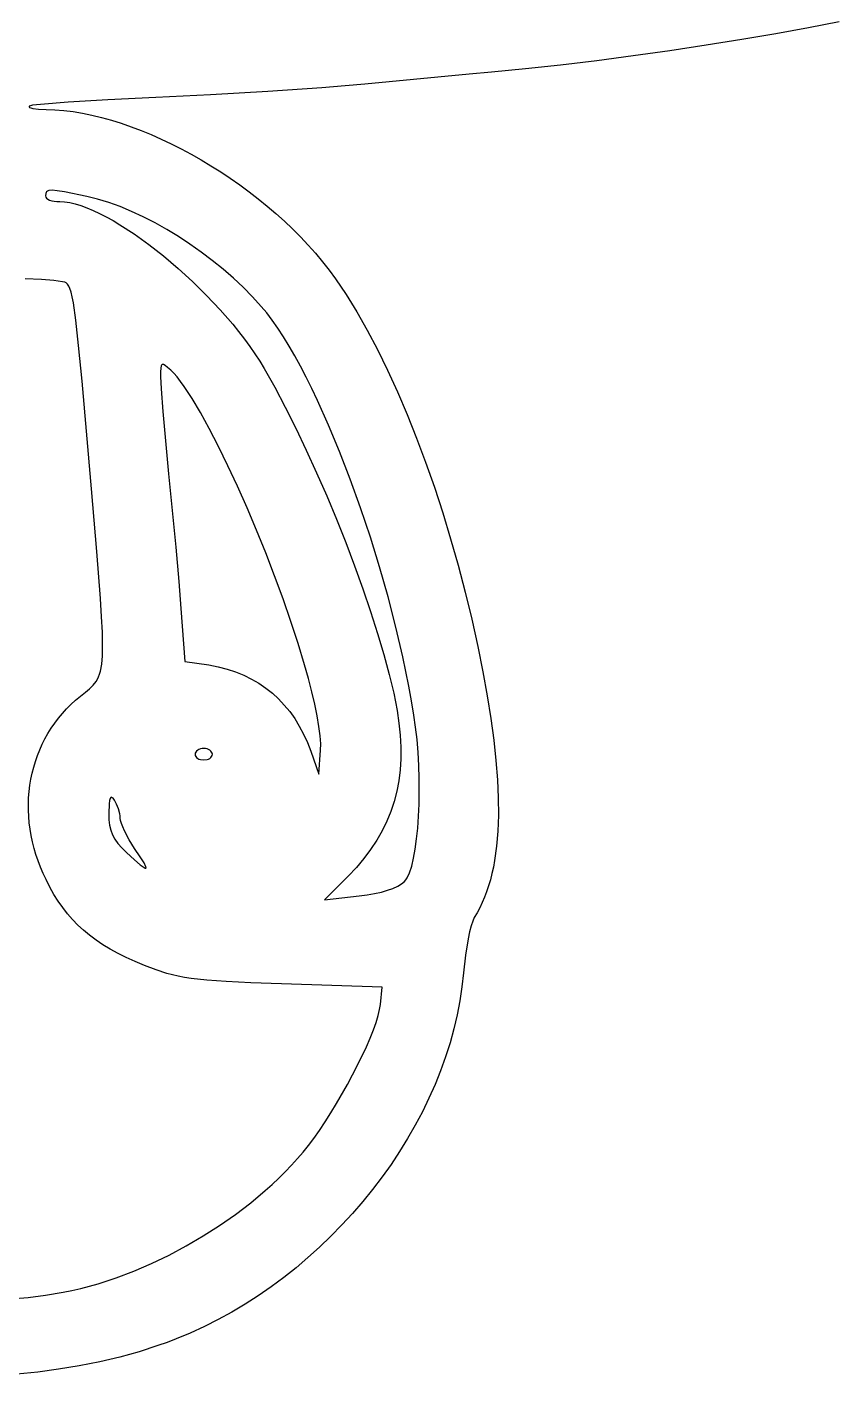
# Model space of a CAD drawing. Extents: x 45 to 4224, y -5292 to 395.
# Drawn here: x 3162 to 3722, y -5291 to -4362 of the extents above; entities that cross this region are included whole.
import ezdxf

# ---------------------------------------------------------------- set-up
doc = ezdxf.new("R2010")
doc.units = 0

msp = doc.modelspace()

# ---------------------------------------------------------------- linework, layer by layer
at = {"layer": 'Layer 1'}
for p, q in [((3700.937255, -4362.352917), (3678.474165, -4366.42302)), ((3721.954499, -4358.288627), (3700.937255, -4362.352917)), ((3630.398749, -4374.371375), (3605.380574, -4378.144983)), ((3654.862305, -4370.446614), (3630.398749, -4374.371375)), ((3678.474165, -4366.42302), (3654.862305, -4370.446614)), ((3580.104852, -4381.715114), (3554.868661, -4385.029445)), ((3605.380574, -4378.144983), (3580.104852, -4381.715114)), ((3482.368015, -4392.91442), (3466.995285, -4394.272479)), ((3505.703167, -4390.681421), (3482.368015, -4392.91442)), ((3529.969074, -4388.035655), (3505.703167, -4390.681421)), ((3554.868661, -4385.029445), (3529.969074, -4388.035655)), ((3381.426097, -4402.471196), (3365.345667, -4403.73546)), ((3395.055515, -4401.24879), (3381.426097, -4402.471196)), ((3445.409002, -4396.33747), (3395.055515, -4401.24879)), ((3466.995285, -4394.272479), (3445.409002, -4396.33747)), ((3217.813224, -4411.976824), (3190.36684, -4413.65114)), ((3250.989515, -4410.37692), (3217.813224, -4411.976824)), ((3288.512995, -4408.559974), (3250.989515, -4410.37692)), ((3328.231602, -4406.259338), (3288.512995, -4408.559974)), ((3365.345667, -4403.73546), (3328.231602, -4406.259338)), ((3163.677015, -4416.33004), (3163.520434, -4416.7742)), ((3163.520434, -4416.7742), (3163.912658, -4417.204407)), ((3164.404683, -4416.088777), (3163.677015, -4416.33004)), ((3163.912658, -4417.204407), (3164.807178, -4417.606708)), ((3165.963695, -4415.813794), (3164.404683, -4416.088777)), ((3164.807178, -4417.606708), (3166.157485, -4417.967151)), ((3171.403668, -4415.176626), (3165.963695, -4415.813794)), ((3166.157485, -4417.967151), (3170.039427, -4418.506652)), ((3170.039427, -4418.506652), (3175.186415, -4418.71129)), ((3190.36684, -4413.65114), (3171.403668, -4415.176626)), ((3175.186415, -4418.71129), (3181.253585, -4418.900704)), ((3181.253585, -4418.900704), (3187.465512, -4419.389446)), ((3187.465512, -4419.389446), (3193.808825, -4420.169884)), ((3193.808825, -4420.169884), (3200.270152, -4421.234389)), ((3200.270152, -4421.234389), (3206.836123, -4422.575331)), ((3206.836123, -4422.575331), (3213.493366, -4424.185078)), ((3213.493366, -4424.185078), (3220.228511, -4426.056001)), ((3220.228511, -4426.056001), (3227.028185, -4428.180469)), ((3227.028185, -4428.180469), (3233.879019, -4430.550851)), ((3233.879019, -4430.550851), (3240.76764, -4433.159518)), ((3240.76764, -4433.159518), (3247.680678, -4435.998839)), ((3247.680678, -4435.998839), (3254.604762, -4439.061184)), ((3254.604762, -4439.061184), (3261.526519, -4442.338922)), ((3261.526519, -4442.338922), (3268.432581, -4445.824424)), ((3268.432581, -4445.824424), (3275.309574, -4449.510057)), ((3275.309574, -4449.510057), (3282.144127, -4453.388193)), ((3282.144127, -4453.388193), (3288.922871, -4457.451201)), ((3288.922871, -4457.451201), (3295.632433, -4461.69145)), ((3295.632433, -4461.69145), (3302.259443, -4466.10131)), ((3302.259443, -4466.10131), (3308.790529, -4470.673152)), ((3174.959756, -4476.55148), (3174.79, -4478.243625)), ((3175.216425, -4475.888246), (3174.959756, -4476.55148)), ((3175.627155, -4475.347678), (3175.216425, -4475.888246)), ((3176.221594, -4474.930358), (3175.627155, -4475.347678)), ((3177.029392, -4474.636868), (3176.221594, -4474.930358)), ((3179.403662, -4474.423703), (3177.029392, -4474.636868)), ((3182.987163, -4474.712833), (3179.403662, -4474.423703)), ((3188.017089, -4475.508908), (3182.987163, -4474.712833)), ((3203.365, -4478.6405), (3188.017089, -4475.508908)), ((3308.790529, -4470.673152), (3315.21232, -4475.399343)), ((3315.21232, -4475.399343), (3321.511446, -4480.272255)), ((3174.79, -4478.243625), (3174.988437, -4479.097836)), ((3174.988437, -4479.097836), (3175.558945, -4479.868332)), ((3175.558945, -4479.868332), (3176.464315, -4480.54581)), ((3176.464315, -4480.54581), (3177.667342, -4481.120969)), ((3177.667342, -4481.120969), (3179.130819, -4481.584506)), ((3179.130819, -4481.584506), (3180.817539, -4481.927121)), ((3180.817539, -4481.927121), (3182.690295, -4482.139511)), ((3182.690295, -4482.139511), (3184.71188, -4482.212375)), ((3184.71188, -4482.212375), (3188.029998, -4482.390477)), ((3188.029998, -4482.390477), (3191.574335, -4482.916305)), ((3191.574335, -4482.916305), (3195.329268, -4483.777141)), ((3195.329268, -4483.777141), (3199.279174, -4484.960269)), ((3199.279174, -4484.960269), (3203.408428, -4486.452971)), ((3210.784869, -4480.472836), (3203.365, -4478.6405)), ((3203.408428, -4486.452971), (3207.701406, -4488.24253)), ((3218.429146, -4482.825491), (3210.784869, -4480.472836)), ((3226.252485, -4485.669978), (3218.429146, -4482.825491)), ((3234.209539, -4488.977811), (3226.252485, -4485.669978)), ((3321.511446, -4480.272255), (3327.674534, -4485.284256)), ((3327.674534, -4485.284256), (3333.688213, -4490.427716)), ((3207.701406, -4488.24253), (3212.142486, -4490.316229)), ((3212.142486, -4490.316229), (3216.716042, -4492.66135)), ((3216.716042, -4492.66135), (3221.406453, -4495.265177)), ((3221.406453, -4495.265177), (3226.198093, -4498.114992)), ((3242.254963, -4492.720502), (3234.209539, -4488.977811)), ((3250.343409, -4496.869566), (3242.254963, -4492.720502)), ((3333.688213, -4490.427716), (3339.539114, -4495.695006)), ((3339.539114, -4495.695006), (3345.213863, -4501.078493)), ((3226.198093, -4498.114992), (3236.022567, -4504.501719)), ((3236.022567, -4504.501719), (3246.064476, -4511.719792)), ((3258.429533, -4501.396515), (3250.343409, -4496.869566)), ((3266.467988, -4506.272862), (3258.429533, -4501.396515)), ((3345.213863, -4501.078493), (3350.699091, -4506.57055)), ((3246.064476, -4511.719792), (3256.19883, -4519.667475)), ((3274.413427, -4511.470122), (3266.467988, -4506.272862)), ((3282.220505, -4516.959808), (3274.413427, -4511.470122)), ((3350.699091, -4506.57055), (3355.981427, -4512.163543)), ((3355.981427, -4512.163543), (3361.047498, -4517.849845)), ((3256.19883, -4519.667475), (3266.300638, -4528.24303)), ((3289.843875, -4522.713432), (3282.220505, -4516.959808)), ((3297.238192, -4528.702508), (3289.843875, -4522.713432)), ((3361.047498, -4517.849845), (3365.883933, -4523.621823)), ((3365.883933, -4523.621823), (3370.477363, -4529.471848)), ((3266.300638, -4528.24303), (3276.244911, -4537.344719)), ((3304.358109, -4534.898549), (3297.238192, -4528.702508)), ((3370.477363, -4529.471848), (3374.814415, -4535.39229)), ((3171.999735, -4536.002213), (3160.899641, -4535.344114)), ((3180.644167, -4536.70217), (3171.999735, -4536.002213)), ((3186.460866, -4537.430033), (3180.644167, -4536.70217)), ((3188.192543, -4537.80007), (3186.460866, -4537.430033)), ((3189.07776, -4538.17185), (3188.192543, -4537.80007)), ((3190.00639, -4539.113349), (3189.07776, -4538.17185)), ((3190.869907, -4540.402516), (3190.00639, -4539.113349)), ((3191.686914, -4542.191666), (3190.869907, -4540.402516)), ((3192.476016, -4544.633116), (3191.686914, -4542.191666)), ((3276.244911, -4537.344719), (3285.906659, -4546.870805)), ((3311.15828, -4541.27307), (3304.358109, -4534.898549)), ((3317.593359, -4547.797582), (3311.15828, -4541.27307)), ((3374.814415, -4535.39229), (3382.159118, -4546.289301)), ((3193.255816, -4547.87918), (3192.476016, -4544.633116)), ((3194.044916, -4552.082176), (3193.255816, -4547.87918)), ((3285.906659, -4546.870805), (3295.160893, -4556.71955)), ((3323.618, -4554.4436), (3317.593359, -4547.797582)), ((3382.159118, -4546.289301), (3389.444525, -4558.107187)), ((3195.725435, -4563.968225), (3194.044916, -4552.082176)), ((3295.160893, -4556.71955), (3303.882621, -4566.789217)), ((3327.365322, -4559.007255), (3323.618, -4554.4436)), ((3331.160677, -4564.052427), (3327.365322, -4559.007255)), ((3389.444525, -4558.107187), (3396.648542, -4570.790139)), ((3197.666401, -4581.509789), (3195.725435, -4563.968225)), ((3303.882621, -4566.789217), (3308.004737, -4571.875104)), ((3334.996292, -4569.558332), (3331.160677, -4564.052427)), ((3338.864389, -4575.504186), (3334.996292, -4569.558332)), ((3308.004737, -4571.875104), (3311.946855, -4576.978069)), ((3311.946855, -4576.978069), (3315.693352, -4582.085396)), ((3342.757194, -4581.869205), (3338.864389, -4575.504186)), ((3396.648542, -4570.790139), (3403.749079, -4584.282345)), ((3200.016641, -4605.925397), (3197.666401, -4581.509789)), ((3315.693352, -4582.085396), (3319.228605, -4587.184367)), ((3319.228605, -4587.184367), (3322.536988, -4592.262266)), ((3346.66693, -4588.632605), (3342.757194, -4581.869205)), ((3350.585823, -4595.773602), (3346.66693, -4588.632605)), ((3403.749079, -4584.282345), (3410.724043, -4598.527993)), ((3254.332682, -4596.989766), (3254.195481, -4599.467907)), ((3254.646617, -4595.376688), (3254.332682, -4596.989766)), ((3254.891661, -4594.87856), (3254.646617, -4595.376688)), ((3255.207049, -4594.577512), (3254.891661, -4594.87856)), ((3255.601502, -4594.467151), (3255.207049, -4594.577512)), ((3256.08374, -4594.541081), (3255.601502, -4594.467151)), ((3257.346453, -4595.216233), (3256.08374, -4594.541081)), ((3259.064952, -4596.551809), (3257.346453, -4595.216233)), ((3261.309, -4598.49665), (3259.064952, -4596.551809)), ((3322.536988, -4592.262266), (3325.60288, -4597.306375)), ((3325.60288, -4597.306375), (3332.858837, -4610.209073)), ((3354.506095, -4603.271412), (3350.585823, -4595.773602)), ((3206.54026, -4680.25285), (3200.016641, -4605.925397)), ((3254.195481, -4599.467907), (3254.16525, -4602.86227)), ((3254.16525, -4602.86227), (3254.58693, -4611.333068)), ((3263.396744, -4600.572031), (3261.309, -4598.49665)), ((3265.634988, -4603.137569), (3263.396744, -4600.572031)), ((3268.013776, -4606.171827), (3265.634988, -4603.137569)), ((3270.523153, -4609.653367), (3268.013776, -4606.171827)), ((3358.419973, -4611.105252), (3354.506095, -4603.271412)), ((3410.724043, -4598.527993), (3417.551342, -4613.471271)), ((3254.58693, -4611.333068), (3255.75275, -4626.873201)), ((3275.893849, -4617.872544), (3270.523153, -4609.653367)), ((3332.858837, -4610.209073), (3340.155487, -4623.974513)), ((3362.319679, -4619.254337), (3358.419973, -4611.105252)), ((3417.551342, -4613.471271), (3424.208884, -4629.05637)), ((3281.66743, -4627.6236), (3275.893849, -4617.872544)), ((3340.155487, -4623.974513), (3347.44051, -4638.470145)), ((3370.045476, -4636.415108), (3362.319679, -4619.254337)), ((3255.75275, -4626.873201), (3257.513883, -4647.175844)), ((3287.764248, -4638.735034), (3281.66743, -4627.6236)), ((3424.208884, -4629.05637), (3430.674577, -4645.227478)), ((3294.104657, -4651.035345), (3287.764248, -4638.735034)), ((3347.44051, -4638.470145), (3354.661582, -4653.563417)), ((3377.62128, -4654.587453), (3370.045476, -4636.415108)), ((3257.513883, -4647.175844), (3259.7215, -4669.93417)), ((3300.609011, -4664.353034), (3294.104657, -4651.035345)), ((3354.661582, -4653.563417), (3361.766381, -4669.121781)), ((3430.674577, -4645.227478), (3436.92633, -4661.928782)), ((3384.984887, -4673.6051), (3377.62128, -4654.587453)), ((3436.92633, -4661.928782), (3442.942049, -4679.104473)), ((3259.7215, -4669.93417), (3264.632829, -4720.38687)), ((3307.197662, -4678.5166), (3300.609011, -4664.353034)), ((3361.766381, -4669.121781), (3368.702584, -4685.012685)), ((3210.188091, -4723.392091), (3206.54026, -4680.25285)), ((3313.790965, -4693.354542), (3307.197662, -4678.5166)), ((3392.074092, -4693.301779), (3384.984887, -4673.6051)), ((3442.942049, -4679.104473), (3448.699643, -4696.698738)), ((3368.702584, -4685.012685), (3375.417871, -4701.103579)), ((3320.309272, -4708.695361), (3313.790965, -4693.354542)), ((3398.826688, -4713.511217), (3392.074092, -4693.301779)), ((3448.699643, -4696.698738), (3454.17702, -4714.655767)), ((3326.672938, -4724.367555), (3320.309272, -4708.695361)), ((3375.417871, -4701.103579), (3381.859917, -4717.261912)), ((3381.859917, -4717.261912), (3387.976402, -4733.355136)), ((3405.180472, -4734.067144), (3398.826688, -4713.511217)), ((3454.17702, -4714.655767), (3459.352087, -4732.919747)), ((3212.729016, -4755.764537), (3210.188091, -4723.392091)), ((3264.632829, -4720.38687), (3266.69782, -4744.106348)), ((3332.802314, -4740.199625), (3326.672938, -4724.367555)), ((3387.976402, -4733.355136), (3393.715002, -4749.250698)), ((3411.073236, -4754.803287), (3405.180472, -4734.067144)), ((3459.352087, -4732.919747), (3464.202754, -4751.434869)), ((3266.69782, -4744.106348), (3268.05588, -4762.80287)), ((3338.617755, -4756.02007), (3332.802314, -4740.199625)), ((3213.552414, -4768.466959), (3212.729016, -4755.764537)), ((3393.715002, -4749.250698), (3399.023395, -4764.816049)), ((3416.442776, -4775.553376), (3411.073236, -4754.803287)), ((3464.202754, -4751.434869), (3468.706927, -4770.14532)), ((3268.05588, -4762.80287), (3270.834, -4799.31537)), ((3344.039614, -4771.657389), (3338.617755, -4756.02007)), ((3399.023395, -4764.816049), (3403.84926, -4779.918639)), ((3214.060716, -4779.142178), (3213.552414, -4768.466959)), ((3348.988245, -4786.940083), (3344.039614, -4771.657389)), ((3468.706927, -4770.14532), (3472.842515, -4788.99529)), ((3214.241132, -4788.011692), (3214.060716, -4779.142178)), ((3403.84926, -4779.918639), (3408.140273, -4794.425917)), ((3421.226887, -4796.151139), (3416.442776, -4775.553376)), ((3214.080871, -4795.297), (3214.241132, -4788.011692)), ((3353.384, -4801.69665), (3348.988245, -4786.940083)), ((3472.842515, -4788.99529), (3476.321381, -4806.411959)), ((3212.68716, -4806.000991), (3213.567144, -4801.2196)), ((3213.567144, -4801.2196), (3214.080871, -4795.297)), ((3270.834, -4799.31537), (3287.5027, -4801.69662)), ((3287.5027, -4801.69662), (3293.916262, -4802.979971)), ((3356.058999, -4811.106023), (3353.38397, -4801.69652)), ((3353.38397, -4801.69652), (3353.384, -4801.69665)), ((3408.140273, -4794.425917), (3411.844112, -4808.205332)), ((3425.363364, -4816.430304), (3421.226887, -4796.151139)), ((3209.777263, -4813.026137), (3210.652476, -4811.517837)), ((3210.652476, -4811.517837), (3211.42813, -4809.86267)), ((3211.42813, -4809.86267), (3212.105825, -4808.032951)), ((3212.105825, -4808.032951), (3212.68716, -4806.000991)), ((3293.916262, -4802.979971), (3300.060072, -4804.596439)), ((3300.060072, -4804.596439), (3305.934131, -4806.544283)), ((3305.934131, -4806.544283), (3311.538439, -4808.821757)), ((3311.538439, -4808.821757), (3316.872996, -4811.427117)), ((3316.872996, -4811.427117), (3321.937802, -4814.35862)), ((3358.413118, -4820.194615), (3356.058999, -4811.106023)), ((3411.844112, -4808.205332), (3414.908455, -4821.124335)), ((3476.321381, -4806.411959), (3479.316553, -4822.958333)), ((3198.99963, -4823.12785), (3202.345743, -4820.542248)), ((3202.345743, -4820.542248), (3205.24886, -4818.144428)), ((3205.24886, -4818.144428), (3207.72177, -4815.712891)), ((3207.72177, -4815.712891), (3209.777263, -4813.026137)), ((3321.937802, -4814.35862), (3326.732858, -4817.614521)), ((3326.732858, -4817.614521), (3331.258163, -4821.193077)), ((3360.423073, -4828.827421), (3358.413118, -4820.194615)), ((3427.1693, -4826.398453), (3425.363364, -4816.430304)), ((3189.344835, -4831.960051), (3192.401191, -4828.892395)), ((3192.401191, -4828.892395), (3195.619747, -4825.946536)), ((3195.619747, -4825.946536), (3198.99963, -4823.12785)), ((3331.258163, -4821.193077), (3335.513717, -4825.092544)), ((3335.513717, -4825.092544), (3339.499521, -4829.311178)), ((3339.499521, -4829.311178), (3343.215575, -4833.847234)), ((3362.065609, -4836.869565), (3360.423073, -4828.827421)), ((3414.908455, -4821.124335), (3417.28098, -4833.050375)), ((3428.79, -4836.2246), (3427.1693, -4826.398453)), ((3479.316553, -4822.958333), (3481.828032, -4838.657083)), ((3181.157684, -4841.840017), (3183.72221, -4838.439239)), ((3183.72221, -4838.439239), (3186.451551, -4835.144124)), ((3186.451551, -4835.144124), (3189.344835, -4831.960051)), ((3343.215575, -4833.847234), (3346.66188, -4838.69897)), ((3346.66188, -4838.69897), (3349.838434, -4843.86464)), ((3363.317471, -4844.186172), (3362.065609, -4836.869565)), ((3417.28098, -4833.050375), (3418.554643, -4841.763792)), ((3430.004954, -4844.532642), (3428.79, -4836.2246)), ((3481.828032, -4838.657083), (3483.855817, -4853.530884)), ((3176.526569, -4848.937052), (3178.758847, -4845.34108)), ((3178.758847, -4845.34108), (3181.157684, -4841.840017)), ((3349.838434, -4843.86464), (3352.745239, -4849.342501)), ((3364.155405, -4850.642367), (3363.317471, -4844.186172)), ((3418.554643, -4841.763792), (3419.396355, -4850.202808)), ((3430.975153, -4853.166243), (3430.004954, -4844.532642)), ((3170.837815, -4860.240636), (3172.565181, -4856.392207)), ((3172.565181, -4856.392207), (3174.461723, -4852.622553)), ((3174.461723, -4852.622553), (3176.526569, -4848.937052)), ((3352.745239, -4849.342501), (3355.382294, -4855.130809)), ((3355.382294, -4855.130809), (3357.7496, -4861.22782)), ((3364.556156, -4856.103275), (3364.155405, -4850.642367)), ((3364.49647, -4860.43402), (3364.556156, -4856.103275)), ((3419.396355, -4850.202808), (3419.802047, -4858.381376)), ((3431.706992, -4862.023083), (3430.975153, -4853.166243)), ((3483.855817, -4853.530884), (3485.39991, -4867.602407)), ((3167.894098, -4868.152308), (3169.280496, -4864.162462)), ((3169.280496, -4864.162462), (3170.837815, -4860.240636)), ((3278.103334, -4862.471987), (3277.97776, -4863.21225)), ((3277.97776, -4863.21225), (3278.103334, -4864.066461)), ((3278.461451, -4861.754977), (3278.103334, -4862.471987)), ((3278.103334, -4864.066461), (3278.461451, -4864.836957)), ((3279.024206, -4861.084475), (3278.461451, -4861.754977)), ((3278.461451, -4864.836957), (3279.024206, -4865.514435)), ((3279.763695, -4860.483736), (3279.024206, -4861.084475)), ((3279.024206, -4865.514435), (3279.763695, -4866.089594)), ((3280.652012, -4859.976015), (3279.763695, -4860.483736)), ((3279.763695, -4866.089594), (3280.652012, -4866.553131)), ((3281.661252, -4859.584565), (3280.652012, -4859.976015)), ((3280.652012, -4866.553131), (3281.661252, -4866.895746)), ((3282.76351, -4859.332642), (3281.661252, -4859.584565)), ((3281.661252, -4866.895746), (3283.93088, -4867.181)), ((3283.93088, -4859.2435), (3282.76351, -4859.332642)), ((3285.098248, -4859.332642), (3283.93088, -4859.2435)), ((3283.93088, -4867.181), (3286.200508, -4866.895746)), ((3286.200504, -4859.584564), (3285.098248, -4859.332642)), ((3287.209744, -4859.976012), (3286.200504, -4859.584564)), ((3286.200508, -4866.895746), (3287.209748, -4866.553131)), ((3288.098061, -4860.483732), (3287.209744, -4859.976012)), ((3287.209748, -4866.553131), (3288.098065, -4866.089594)), ((3288.837551, -4861.084471), (3288.098061, -4860.483732)), ((3288.098065, -4866.089594), (3288.837554, -4865.514435)), ((3289.400308, -4861.754972), (3288.837551, -4861.084471)), ((3288.837554, -4865.514435), (3289.400309, -4864.836957)), ((3289.758426, -4862.471984), (3289.400308, -4861.754972)), ((3289.400309, -4864.836957), (3289.758426, -4864.066461)), ((3289.884, -4863.21225), (3289.758426, -4862.471984)), ((3289.758426, -4864.066461), (3289.884, -4863.21225)), ((3289.884, -4863.21225), (3289.884, -4863.21225)), ((3357.7496, -4861.22782), (3363.30585, -4877.10282)), ((3363.30585, -4877.10282), (3364.49647, -4860.43402)), ((3419.76765, -4866.313447), (3419.289093, -4874.012975)), ((3419.802047, -4858.381376), (3419.76765, -4866.313447)), ((3432.206868, -4871.000843), (3431.706992, -4862.023083)), ((3164.769143, -4880.476187), (3165.637549, -4876.314548)), ((3165.637549, -4876.314548), (3166.679491, -4872.204796)), ((3166.679491, -4872.204796), (3167.894098, -4868.152308)), ((3419.289093, -4874.012975), (3418.362308, -4881.493912)), ((3432.481174, -4879.997205), (3432.206868, -4871.000843)), ((3485.39991, -4867.602407), (3486.46031, -4880.894325)), ((3163.556426, -4888.933615), (3164.075144, -4884.684336)), ((3164.075144, -4884.684336), (3164.769143, -4880.476187)), ((3418.362308, -4881.493912), (3416.983225, -4888.770211)), ((3432.536306, -4888.909849), (3432.481174, -4879.997205)), ((3486.46031, -4880.894325), (3487.037018, -4893.429312)), ((3163.048318, -4897.534058), (3163.21386, -4893.218649)), ((3163.21386, -4893.218649), (3163.556426, -4888.933615)), ((3218.969843, -4895.167659), (3218.676063, -4897.362099)), ((3219.389196, -4893.722011), (3218.969843, -4895.167659)), ((3219.938775, -4893.001901), (3219.389196, -4893.722011)), ((3220.263852, -4892.906655), (3219.938775, -4893.001901)), ((3220.623229, -4892.984073), (3220.263852, -4892.906655)), ((3221.447211, -4893.645274), (3220.623229, -4892.984073)), ((3222.41537, -4894.96225), (3221.447211, -4893.645274)), ((3223.872643, -4897.721756), (3222.41537, -4894.96225)), ((3416.983225, -4888.770211), (3415.147774, -4895.855825)), ((3432.37866, -4897.636457), (3432.536306, -4888.909849)), ((3487.037018, -4893.429312), (3487.130034, -4905.23004)), ((3163.060673, -4901.874466), (3163.048318, -4897.534058)), ((3163.251796, -4906.234495), (3163.060673, -4901.874466)), ((3218.676063, -4897.362099), (3218.44662, -4904.09037)), ((3218.44662, -4904.09037), (3218.584596, -4908.40793)), ((3225.143884, -4900.964963), (3223.872643, -4897.721756)), ((3226.043055, -4904.282588), (3225.143884, -4900.964963)), ((3226.294978, -4905.841407), (3226.043055, -4904.282588)), ((3412.851885, -4902.764706), (3410.09149, -4909.510807)), ((3415.147774, -4895.855825), (3412.851885, -4902.764706)), ((3432.01463, -4906.074707), (3432.37866, -4897.636457)), ((3163.622559, -4910.608767), (3163.251796, -4906.234495)), ((3164.173835, -4914.991905), (3163.622559, -4910.608767)), ((3218.584596, -4908.40793), (3219.029529, -4912.213898)), ((3219.029529, -4912.213898), (3219.827928, -4915.629196)), ((3226.38412, -4907.26535), (3226.294978, -4905.841407)), ((3226.582558, -4908.869136), (3226.38412, -4907.26535)), ((3227.153066, -4910.942659), (3226.582558, -4908.869136)), ((3228.058438, -4913.397553), (3227.153066, -4910.942659)), ((3229.261466, -4916.14545), (3228.058438, -4913.397553)), ((3410.09149, -4909.510807), (3406.862519, -4916.10808)), ((3431.450612, -4914.122283), (3432.01463, -4906.074707)), ((3487.130034, -4905.23004), (3486.739357, -4916.319182)), ((3164.906495, -4919.37853), (3164.173835, -4914.991905)), ((3165.821411, -4923.763266), (3164.906495, -4919.37853)), ((3219.827928, -4915.629196), (3221.026303, -4918.774745)), ((3221.026303, -4918.774745), (3222.67116, -4921.771466)), ((3222.67116, -4921.771466), (3224.80901, -4924.740279)), ((3232.411663, -4922.166791), (3229.261466, -4916.14545)), ((3234.284418, -4925.263501), (3232.411663, -4922.166791)), ((3403.160901, -4922.570478), (3398.982568, -4928.911954)), ((3406.862519, -4916.10808), (3403.160901, -4922.570478)), ((3429.74819, -4928.636133), (3430.693, -4921.676865)), ((3430.693, -4921.676865), (3431.450612, -4914.122283)), ((3486.739357, -4916.319182), (3485.864989, -4926.719411)), ((3166.919456, -4928.140735), (3165.821411, -4923.763266)), ((3168.201502, -4932.505558), (3166.919456, -4928.140735)), ((3224.80901, -4924.740279), (3227.48636, -4927.802107)), ((3227.48636, -4927.802107), (3230.74972, -4931.07787)), ((3230.74972, -4931.07787), (3236.148622, -4936.004716)), ((3236.306, -4928.29975), (3234.284418, -4925.263501)), ((3240.153023, -4934.051344), (3236.30597, -4928.29975)), ((3236.30597, -4928.29975), (3236.306, -4928.29975)), ((3398.982568, -4928.911954), (3394.32345, -4935.146461)), ((3428.622578, -4934.897768), (3429.74819, -4928.636133)), ((3485.864989, -4926.719411), (3484.506929, -4936.4534)), ((3169.66842, -4936.852359), (3168.201502, -4932.505558)), ((3171.321083, -4941.17576), (3169.66842, -4936.852359)), ((3173.160362, -4945.470383), (3171.321083, -4941.17576)), ((3236.148622, -4936.004716), (3240.156908, -4939.461879)), ((3242.748991, -4938.22164), (3240.153023, -4934.051344)), ((3240.156908, -4939.461879), (3242.797833, -4941.430755)), ((3244.070619, -4940.829238), (3242.748991, -4938.22164)), ((3242.797833, -4941.430755), (3243.612802, -4941.851273)), ((3244.246288, -4941.552839), (3244.070619, -4940.829238)), ((3244.094651, -4941.892743), (3244.246288, -4941.552839)), ((3389.179477, -4941.28795), (3383.54658, -4947.350375)), ((3394.32345, -4935.146461), (3389.179477, -4941.28795)), ((3425.854524, -4944.918864), (3427.322557, -4940.359451)), ((3427.322557, -4940.359451), (3428.622578, -4934.897768)), ((3483.646515, -4941.077639), (3482.665178, -4945.543821)), ((3484.506929, -4936.4534), (3483.646515, -4941.077639)), ((3175.18713, -4949.73085), (3173.160362, -4945.470383)), ((3177.850335, -4954.947005), (3175.18713, -4949.73085)), ((3243.612802, -4941.851273), (3244.094651, -4941.892743)), ((3383.54658, -4947.350375), (3367.27468, -4963.622275)), ((3420.344283, -4952.650852), (3422.44028, -4950.922275)), ((3422.44, -4950.9216), (3423.35144, -4949.842402)), ((3422.44028, -4950.922275), (3422.44, -4950.9216)), ((3423.35144, -4949.842402), (3424.224873, -4948.473687)), ((3424.224873, -4948.473687), (3425.854524, -4944.918864)), ((3481.562919, -4949.854779), (3480.339736, -4954.013348)), ((3482.665178, -4945.543821), (3481.562919, -4949.854779)), ((3180.642602, -4959.889921), (3177.850335, -4954.947005)), ((3183.581371, -4964.574714), (3180.642602, -4959.889921)), ((3391.08718, -4960.844155), (3396.569001, -4960.157375)), ((3396.569001, -4960.157375), (3401.678757, -4959.293861)), ((3401.678757, -4959.293861), (3406.37924, -4958.262916)), ((3406.37924, -4958.262916), (3410.633243, -4957.07384)), ((3410.633243, -4957.07384), (3414.403556, -4955.735936)), ((3414.403556, -4955.735936), (3417.652972, -4954.258506)), ((3417.652972, -4954.258506), (3420.344283, -4952.650852)), ((3478.995631, -4958.022361), (3477.530603, -4961.884653)), ((3480.339736, -4954.013348), (3478.995631, -4958.022361)), ((3186.684085, -4969.016498), (3183.581371, -4964.574714)), ((3189.968183, -4973.23039), (3186.684085, -4969.016498)), ((3367.27468, -4963.622275), (3391.08718, -4960.844155)), ((3474.237779, -4969.18041), (3472.409983, -4972.619542)), ((3475.944652, -4965.603058), (3474.237779, -4969.18041)), ((3477.530603, -4961.884653), (3475.944652, -4965.603058)), ((3193.451106, -4977.231505), (3189.968183, -4973.23039)), ((3197.150296, -4981.034957), (3193.451106, -4977.231505)), ((3469.404739, -4978.260356), (3468.334262, -4981.597359)), ((3470.461265, -4975.92329), (3469.404739, -4978.260356)), ((3472.409983, -4972.619542), (3470.461265, -4975.92329)), ((3201.083192, -4984.655862), (3197.150296, -4981.034957)), ((3205.267237, -4988.109336), (3201.083192, -4984.655862)), ((3467.273086, -4985.780821), (3466.244467, -4990.657265)), ((3468.334262, -4981.597359), (3467.273086, -4985.780821)), ((3209.719871, -4991.410494), (3205.267237, -4988.109336)), ((3214.458535, -4994.57445), (3209.719871, -4991.410494)), ((3219.500669, -4997.61632), (3214.458535, -4994.57445)), ((3466.244467, -4990.657265), (3464.377915, -5001.875184)), ((3224.863715, -5000.55122), (3219.500669, -4997.61632)), ((3230.565113, -5003.394265), (3224.863715, -5000.55122)), ((3236.622304, -5006.16057), (3230.565113, -5003.394265)), ((3243.05273, -5008.86525), (3236.622304, -5006.16057)), ((3464.377915, -5001.875184), (3462.920635, -5014.02329)), ((3251.034421, -5011.950334), (3243.05273, -5008.86525)), ((3258.537067, -5014.421501), (3251.034421, -5011.950334)), ((3262.354375, -5015.455934), (3258.537067, -5014.421501)), ((3266.346671, -5016.371769), (3262.354375, -5015.455934)), ((3462.920635, -5014.02329), (3461.952659, -5023.674004)), ((3270.612206, -5017.180634), (3266.346671, -5016.371769)), ((3275.24923, -5017.894156), (3270.612206, -5017.180634)), ((3286.030746, -5019.08168), (3275.24923, -5017.894156)), ((3299.477217, -5020.027358), (3286.030746, -5019.08168)), ((3316.374646, -5020.824209), (3299.477217, -5020.027358)), ((3337.50903, -5021.56525), (3316.374646, -5020.824209)), ((3406.96213, -5023.9465), (3337.50903, -5021.56525)), ((3405.7715, -5035.8527), (3406.96213, -5023.9465)), ((3461.952659, -5023.674004), (3460.543938, -5033.343969)), ((3460.543938, -5033.343969), (3458.704866, -5043.019886)), ((3402.735932, -5048.127553), (3404.200279, -5043.439849)), ((3404.200279, -5043.439849), (3405.223956, -5039.324202)), ((3405.223956, -5039.324202), (3405.7715, -5035.8527)), ((3458.704866, -5043.019886), (3456.445834, -5052.688458)), ((3400.866377, -5053.315225), (3402.735932, -5048.127553)), ((3456.445834, -5052.688458), (3453.777233, -5062.336385)), ((3396.053495, -5064.90212), (3398.627077, -5058.930777)), ((3398.627077, -5058.930777), (3400.866377, -5053.315225)), ((3453.777233, -5062.336385), (3450.709455, -5071.950371)), ((3390.045337, -5077.623825), (3396.053495, -5064.90212)), ((3383.125606, -5090.903634), (3390.045337, -5077.623825)), ((3450.709455, -5071.950371), (3447.252892, -5081.517115)), ((3447.252892, -5081.517115), (3443.417937, -5091.023321)), ((3375.578005, -5104.164837), (3383.125606, -5090.903634)), ((3443.417937, -5091.023321), (3439.214979, -5100.45569)), ((3371.657409, -5110.608242), (3375.578005, -5104.164837)), ((3439.214979, -5100.45569), (3434.654412, -5109.800924)), ((3363.699944, -5122.760211), (3367.686235, -5116.830729)), ((3367.686235, -5116.830729), (3371.657409, -5110.608242)), ((3434.654412, -5109.800924), (3429.746628, -5119.045725)), ((3359.734, -5128.3246), (3363.699944, -5122.760211)), ((3429.746628, -5119.045725), (3424.502017, -5128.176794)), ((3352.475635, -5137.559269), (3356.206481, -5132.959558)), ((3356.206481, -5132.959558), (3359.734, -5128.3246)), ((3424.502017, -5128.176794), (3418.930972, -5137.180833)), ((3344.4371, -5146.632896), (3348.549747, -5142.11872)), ((3348.549747, -5142.11872), (3352.475635, -5137.559269)), ((3418.930972, -5137.180833), (3413.043884, -5146.044544)), ((3335.684666, -5155.505368), (3340.145978, -5151.096784)), ((3340.145978, -5151.096784), (3344.4371, -5146.632896)), ((3406.851145, -5154.754629), (3400.363147, -5163.29779)), ((3413.043884, -5146.044544), (3406.851145, -5154.754629)), ((3316.303203, -5172.48639), (3326.284609, -5164.13657)), ((3326.284609, -5164.13657), (3331.061449, -5159.853635)), ((3331.061449, -5159.853635), (3335.684666, -5155.505368)), ((3400.363147, -5163.29779), (3393.590283, -5171.660728)), ((3305.806721, -5180.514712), (3316.303203, -5172.48639)), ((3393.590283, -5171.660728), (3386.542942, -5179.830145)), ((3294.861437, -5188.181424), (3305.806721, -5180.514712)), ((3386.542942, -5179.830145), (3379.231518, -5187.792743)), ((3283.533625, -5195.446412), (3294.861437, -5188.181424)), ((3379.231518, -5187.792743), (3371.666402, -5195.535224)), ((3271.889559, -5202.269563), (3283.533625, -5195.446412)), ((3371.666402, -5195.535224), (3363.857985, -5203.044289)), ((3247.917762, -5214.429894), (3259.995514, -5208.610761)), ((3259.995514, -5208.610761), (3271.889559, -5202.269563)), ((3355.81666, -5210.30664), (3347.552819, -5217.30898)), ((3363.857985, -5203.044289), (3355.81666, -5210.30664)), ((3223.476236, -5224.34151), (3235.722578, -5219.686848)), ((3235.722578, -5219.686848), (3247.917762, -5214.429894)), ((3347.552819, -5217.30898), (3339.076852, -5224.038009)), ((3205.155776, -5230.106454), (3211.24501, -5228.353765)), ((3211.24501, -5228.353765), (3217.354591, -5226.430445)), ((3217.354591, -5226.430445), (3223.476236, -5224.34151)), ((3339.076852, -5224.038009), (3330.399153, -5230.48043)), ((3150.630588, -5238.771144), (3162.790827, -5237.766059)), ((3162.790827, -5237.766059), (3174.950481, -5236.275243)), ((3174.950481, -5236.275243), (3187.093565, -5234.291575)), ((3187.093, -5234.2906), (3193.071486, -5233.079886)), ((3187.093565, -5234.291575), (3187.093, -5234.2906)), ((3193.071486, -5233.079886), (3199.095173, -5231.683499)), ((3199.095173, -5231.683499), (3205.155776, -5230.106454)), ((3321.530111, -5236.622944), (3312.480121, -5242.452253)), ((3330.399153, -5230.48043), (3321.530111, -5236.622944)), ((3303.259572, -5247.95506), (3293.878858, -5253.118065)), ((3312.480121, -5242.452253), (3303.259572, -5247.95506)), ((3293.878858, -5253.118065), (3284.348369, -5257.92797)), ((3264.879635, -5266.43529), (3258.706054, -5268.79898)), ((3274.678497, -5262.371478), (3264.879635, -5266.43529)), ((3284.348369, -5257.92797), (3274.678497, -5262.371478)), ((3239.403675, -5275.227008), (3225.981436, -5278.952556)), ((3252.395708, -5271.052648), (3239.403675, -5275.227008)), ((3258.706054, -5268.79898), (3252.395708, -5271.052648)), ((3198.157946, -5285.033967), (3183.912497, -5287.378202)), ((3212.206893, -5282.223481), (3198.157946, -5285.033967)), ((3225.981436, -5278.952556), (3212.206893, -5282.223481)), ((3169.548447, -5289.250373), (3155.143697, -5290.644665)), ((3183.912497, -5287.378202), (3169.548447, -5289.250373))]:
    msp.add_line(p, q, dxfattribs=at)

doc.saveas('drawing.dxf')
